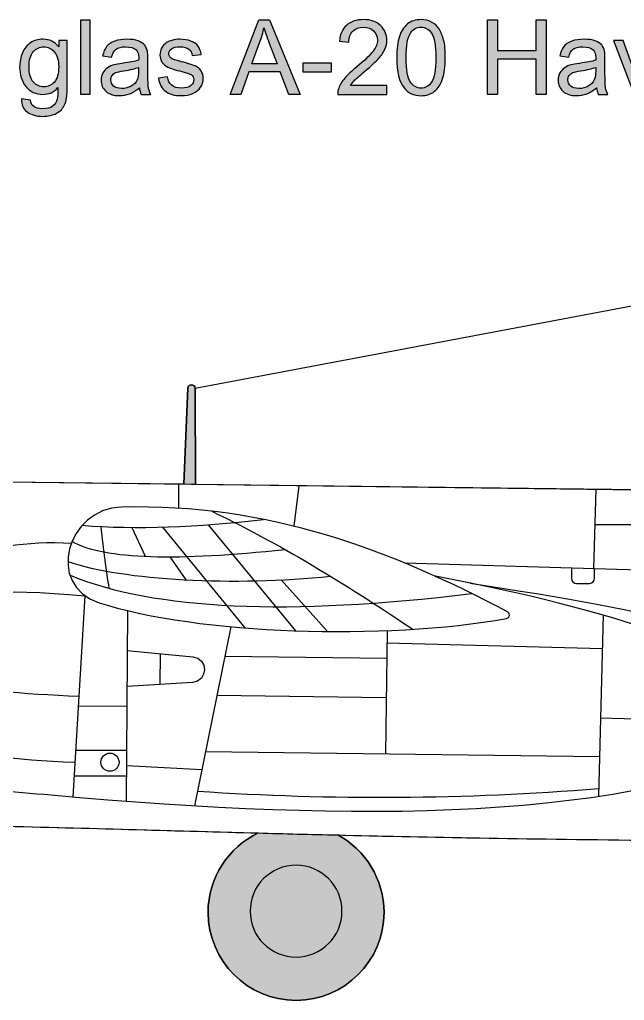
# Model space of a CAD drawing. Extents: x 34 to 386, y 42 to 323.
# Drawn here: x 76.9 to 113.8, y 263.4 to 323.2 of the extents above; entities that cross this region are included whole.
import ezdxf

# ---------------------------------------------------------------- set-up
doc = ezdxf.new("R2010")
doc.units = 0
doc.header["$MEASUREMENT"] = 0
for name, color, linetype in [('4-VIEW', 7, 'CONTINUOUS'), ('SOLIDS', 7, 'CONTINUOUS'), ('TITLE', 7, 'CONTINUOUS')]:
    doc.layers.add(name, color=color, linetype=linetype)

# ---------------------------------------------------------------- blocks, each defined once
blk = doc.blocks.new('BLOCK_26')
at = {"layer": 'TITLE'}
h = blk.add_hatch(color=7, dxfattribs=at)
h.dxf.hatch_style = 2
h.paths.add_polyline_path([(80.615, 318.634), (80.615, 323.179), (81.173, 323.179), (81.173, 318.634)])
h = blk.add_hatch(color=7, dxfattribs=at)
h.dxf.hatch_style = 2
h.paths.add_polyline_path([(89.73, 318.634), (91.476, 323.179), (92.124, 323.179), (93.984, 318.634), (93.299, 318.634), (92.769, 320.01), (90.868, 320.01), (90.369, 318.634)])
edge = h.paths.add_edge_path()
edge.add_spline(control_points=[(91.042, 320.5), (91.042, 320.5), (92.583, 320.5), (92.583, 320.5), (92.583, 320.5), (92.108, 321.759), (92.108, 321.759), (91.964, 322.142), (91.856, 322.456), (91.786, 322.702), (91.728, 322.41), (91.646, 322.121), (91.541, 321.834), (91.541, 321.834), (91.042, 320.5), (91.042, 320.5)], knot_values=[0, 0, 0, 0, 1, 1, 1, 2, 2, 2, 3, 3, 3, 4, 4, 4, 5, 5, 5, 5], degree=3, periodic=1)
h = blk.add_hatch(color=7, dxfattribs=at)
h.dxf.hatch_style = 2
edge = h.paths.add_edge_path()
edge.add_spline(control_points=[(99.286, 319.17), (99.286, 319.17), (99.286, 318.634), (99.286, 318.634), (99.286, 318.634), (96.282, 318.634), (96.282, 318.634), (96.278, 318.768), (96.299, 318.897), (96.347, 319.021), (96.423, 319.226), (96.546, 319.428), (96.714, 319.626), (96.883, 319.824), (97.126, 320.054), (97.445, 320.314), (97.939, 320.719), (98.272, 321.04), (98.446, 321.277), (98.62, 321.514), (98.706, 321.737), (98.706, 321.948), (98.706, 322.169), (98.627, 322.356), (98.469, 322.508), (98.311, 322.66), (98.105, 322.736), (97.851, 322.736), (97.582, 322.736), (97.367, 322.655), (97.206, 322.494), (97.045, 322.333), (96.963, 322.11), (96.961, 321.824), (96.961, 321.824), (96.387, 321.883), (96.387, 321.883), (96.427, 322.311), (96.574, 322.637), (96.831, 322.861), (97.087, 323.086), (97.431, 323.198), (97.863, 323.198), (98.299, 323.198), (98.644, 323.077), (98.899, 322.835), (99.153, 322.593), (99.28, 322.294), (99.28, 321.936), (99.28, 321.754), (99.243, 321.575), (99.168, 321.4), (99.094, 321.224), (98.971, 321.039), (98.798, 320.845), (98.625, 320.65), (98.339, 320.384), (97.938, 320.045), (97.603, 319.763), (97.388, 319.573), (97.293, 319.473), (97.198, 319.372), (97.119, 319.271), (97.057, 319.17), (97.057, 319.17), (99.286, 319.17), (99.286, 319.17)], knot_values=[0, 0, 0, 0, 1, 1, 1, 2, 2, 2, 3, 3, 3, 4, 4, 4, 5, 5, 5, 6, 6, 6, 7, 7, 7, 8, 8, 8, 9, 9, 9, 10, 10, 10, 11, 11, 11, 12, 12, 12, 13, 13, 13, 14, 14, 14, 15, 15, 15, 16, 16, 16, 17, 17, 17, 18, 18, 18, 19, 19, 19, 20, 20, 20, 21, 21, 21, 22, 22, 22, 22], degree=3, periodic=1)
h = blk.add_hatch(color=7, dxfattribs=at)
h.dxf.hatch_style = 2
edge = h.paths.add_edge_path()
edge.add_spline(control_points=[(99.885, 320.876), (99.885, 321.413), (99.94, 321.845), (100.051, 322.173), (100.161, 322.501), (100.325, 322.753), (100.544, 322.931), (100.762, 323.109), (101.036, 323.198), (101.367, 323.198), (101.611, 323.198), (101.825, 323.149), (102.009, 323.051), (102.193, 322.952), (102.344, 322.811), (102.464, 322.626), (102.584, 322.441), (102.678, 322.215), (102.747, 321.95), (102.815, 321.684), (102.849, 321.326), (102.849, 320.876), (102.849, 320.342), (102.794, 319.912), (102.685, 319.584), (102.575, 319.256), (102.411, 319.003), (102.193, 318.824), (101.975, 318.646), (101.7, 318.556), (101.367, 318.556), (100.929, 318.556), (100.584, 318.713), (100.334, 319.028), (100.035, 319.406), (99.885, 320.022), (99.885, 320.876)], knot_values=[0, 0, 0, 0, 1, 1, 1, 2, 2, 2, 3, 3, 3, 4, 4, 4, 5, 5, 5, 6, 6, 6, 7, 7, 7, 8, 8, 8, 9, 9, 9, 10, 10, 10, 11, 11, 11, 12, 12, 12, 12], degree=3, periodic=1)
edge = h.paths.add_edge_path()
edge.add_spline(control_points=[(100.458, 320.876), (100.458, 320.129), (100.546, 319.633), (100.72, 319.386), (100.895, 319.139), (101.11, 319.015), (101.367, 319.015), (101.623, 319.015), (101.839, 319.139), (102.013, 319.387), (102.188, 319.635), (102.275, 320.131), (102.275, 320.876), (102.275, 321.624), (102.188, 322.121), (102.013, 322.367), (101.839, 322.613), (101.621, 322.736), (101.361, 322.736), (101.104, 322.736), (100.9, 322.627), (100.747, 322.41), (100.554, 322.133), (100.458, 321.622), (100.458, 320.876)], knot_values=[0, 0, 0, 0, 1, 1, 1, 2, 2, 2, 3, 3, 3, 4, 4, 4, 5, 5, 5, 6, 6, 6, 7, 7, 7, 8, 8, 8, 8], degree=3, periodic=1)
h = blk.add_hatch(color=7, dxfattribs=at)
h.dxf.hatch_style = 2
h.paths.add_polyline_path([(105.425, 318.634), (105.425, 323.179), (106.027, 323.179), (106.027, 321.313), (108.39, 321.313), (108.39, 323.179), (108.991, 323.179), (108.991, 318.634), (108.39, 318.634), (108.39, 320.776), (106.027, 320.776), (106.027, 318.634)])
h = blk.add_hatch(color=7, dxfattribs=at)
h.dxf.hatch_style = 2
edge = h.paths.add_edge_path()
edge.add_spline(control_points=[(76.993, 318.361), (76.993, 318.361), (77.536, 318.28), (77.536, 318.28), (77.558, 318.113), (77.621, 317.991), (77.725, 317.914), (77.863, 317.811), (78.052, 317.759), (78.292, 317.759), (78.551, 317.759), (78.75, 317.811), (78.891, 317.914), (79.031, 318.018), (79.126, 318.163), (79.176, 318.349), (79.205, 318.462), (79.218, 318.701), (79.216, 319.065), (78.972, 318.777), (78.668, 318.634), (78.305, 318.634), (77.852, 318.634), (77.502, 318.797), (77.254, 319.124), (77.005, 319.45), (76.881, 319.842), (76.881, 320.299), (76.881, 320.613), (76.938, 320.903), (77.052, 321.169), (77.166, 321.434), (77.331, 321.639), (77.547, 321.784), (77.763, 321.929), (78.016, 322.001), (78.308, 322.001), (78.696, 322.001), (79.017, 321.844), (79.269, 321.53), (79.269, 321.53), (79.269, 321.927), (79.269, 321.927), (79.269, 321.927), (79.784, 321.927), (79.784, 321.927), (79.784, 321.927), (79.784, 319.08), (79.784, 319.08), (79.784, 318.568), (79.731, 318.204), (79.627, 317.99), (79.523, 317.776), (79.357, 317.607), (79.131, 317.483), (78.905, 317.359), (78.626, 317.297), (78.295, 317.297), (77.903, 317.297), (77.585, 317.386), (77.343, 317.563), (77.102, 317.739), (76.985, 318.005), (76.993, 318.361)], knot_values=[0, 0, 0, 0, 1, 1, 1, 2, 2, 2, 3, 3, 3, 4, 4, 4, 5, 5, 5, 6, 6, 6, 7, 7, 7, 8, 8, 8, 9, 9, 9, 10, 10, 10, 11, 11, 11, 12, 12, 12, 13, 13, 13, 14, 14, 14, 15, 15, 15, 16, 16, 16, 17, 17, 17, 18, 18, 18, 19, 19, 19, 20, 20, 20, 21, 21, 21, 21], degree=3, periodic=1)
edge = h.paths.add_edge_path()
edge.add_spline(control_points=[(77.455, 320.339), (77.455, 319.907), (77.541, 319.592), (77.712, 319.393), (77.884, 319.195), (78.099, 319.096), (78.357, 319.096), (78.614, 319.096), (78.829, 319.194), (79.002, 319.392), (79.176, 319.589), (79.263, 319.899), (79.263, 320.321), (79.263, 320.724), (79.173, 321.027), (78.994, 321.232), (78.816, 321.437), (78.6, 321.539), (78.348, 321.539), (78.1, 321.539), (77.889, 321.438), (77.715, 321.237), (77.542, 321.035), (77.455, 320.736), (77.455, 320.339)], knot_values=[0, 0, 0, 0, 1, 1, 1, 2, 2, 2, 3, 3, 3, 4, 4, 4, 5, 5, 5, 6, 6, 6, 7, 7, 7, 8, 8, 8, 8], degree=3, periodic=1)
h = blk.add_hatch(color=7, dxfattribs=at)
h.dxf.hatch_style = 2
edge = h.paths.add_edge_path()
edge.add_spline(control_points=[(84.186, 319.04), (83.98, 318.864), (83.781, 318.74), (83.59, 318.668), (83.398, 318.596), (83.193, 318.559), (82.974, 318.559), (82.612, 318.559), (82.334, 318.648), (82.14, 318.824), (81.946, 319.001), (81.849, 319.227), (81.849, 319.502), (81.849, 319.663), (81.885, 319.81), (81.959, 319.944), (82.032, 320.077), (82.128, 320.184), (82.247, 320.265), (82.366, 320.345), (82.5, 320.406), (82.649, 320.448), (82.758, 320.477), (82.923, 320.504), (83.145, 320.531), (83.595, 320.585), (83.927, 320.649), (84.14, 320.724), (84.142, 320.8), (84.143, 320.849), (84.143, 320.869), (84.143, 321.097), (84.09, 321.257), (83.985, 321.35), (83.842, 321.476), (83.63, 321.539), (83.349, 321.539), (83.087, 321.539), (82.893, 321.493), (82.768, 321.401), (82.643, 321.309), (82.55, 321.146), (82.49, 320.913), (82.49, 320.913), (81.945, 320.987), (81.945, 320.987), (81.994, 321.221), (82.076, 321.409), (82.19, 321.553), (82.303, 321.697), (82.468, 321.807), (82.683, 321.885), (82.898, 321.962), (83.147, 322.001), (83.43, 322.001), (83.711, 322.001), (83.939, 321.968), (84.115, 321.902), (84.291, 321.836), (84.42, 321.752), (84.503, 321.652), (84.585, 321.552), (84.643, 321.425), (84.676, 321.272), (84.695, 321.177), (84.704, 321.006), (84.704, 320.758), (84.704, 320.758), (84.704, 320.014), (84.704, 320.014), (84.704, 319.495), (84.716, 319.167), (84.74, 319.029), (84.764, 318.892), (84.811, 318.76), (84.881, 318.634), (84.881, 318.634), (84.298, 318.634), (84.298, 318.634), (84.24, 318.75), (84.203, 318.885), (84.186, 319.04)], knot_values=[0, 0, 0, 0, 1, 1, 1, 2, 2, 2, 3, 3, 3, 4, 4, 4, 5, 5, 5, 6, 6, 6, 7, 7, 7, 8, 8, 8, 9, 9, 9, 10, 10, 10, 11, 11, 11, 12, 12, 12, 13, 13, 13, 14, 14, 14, 15, 15, 15, 16, 16, 16, 17, 17, 17, 18, 18, 18, 19, 19, 19, 20, 20, 20, 21, 21, 21, 22, 22, 22, 23, 23, 23, 24, 24, 24, 25, 25, 25, 26, 26, 26, 27, 27, 27, 27], degree=3, periodic=1)
edge = h.paths.add_edge_path()
edge.add_spline(control_points=[(84.14, 320.286), (83.937, 320.204), (83.633, 320.133), (83.228, 320.076), (82.999, 320.042), (82.837, 320.005), (82.742, 319.964), (82.646, 319.923), (82.573, 319.862), (82.521, 319.783), (82.47, 319.703), (82.444, 319.615), (82.444, 319.517), (82.444, 319.369), (82.5, 319.245), (82.613, 319.145), (82.726, 319.046), (82.89, 318.997), (83.107, 318.997), (83.322, 318.997), (83.514, 319.044), (83.681, 319.138), (83.848, 319.232), (83.971, 319.36), (84.05, 319.524), (84.11, 319.65), (84.14, 319.836), (84.14, 320.082), (84.14, 320.082), (84.14, 320.286), (84.14, 320.286)], knot_values=[0, 0, 0, 0, 1, 1, 1, 2, 2, 2, 3, 3, 3, 4, 4, 4, 5, 5, 5, 6, 6, 6, 7, 7, 7, 8, 8, 8, 9, 9, 9, 10, 10, 10, 10], degree=3, periodic=1)
h = blk.add_hatch(color=7, dxfattribs=at)
h.dxf.hatch_style = 2
edge = h.paths.add_edge_path()
edge.add_spline(control_points=[(85.346, 319.617), (85.346, 319.617), (85.898, 319.703), (85.898, 319.703), (85.929, 319.482), (86.015, 319.313), (86.157, 319.195), (86.298, 319.077), (86.496, 319.018), (86.751, 319.018), (87.007, 319.018), (87.197, 319.07), (87.321, 319.175), (87.445, 319.279), (87.507, 319.402), (87.507, 319.542), (87.507, 319.668), (87.452, 319.768), (87.343, 319.84), (87.266, 319.89), (87.076, 319.953), (86.772, 320.029), (86.363, 320.132), (86.079, 320.222), (85.921, 320.297), (85.763, 320.373), (85.643, 320.477), (85.562, 320.61), (85.48, 320.744), (85.439, 320.891), (85.439, 321.052), (85.439, 321.199), (85.473, 321.335), (85.54, 321.46), (85.607, 321.585), (85.698, 321.689), (85.814, 321.772), (85.901, 321.836), (86.019, 321.89), (86.169, 321.934), (86.319, 321.979), (86.48, 322.001), (86.651, 322.001), (86.91, 322.001), (87.137, 321.964), (87.332, 321.889), (87.527, 321.815), (87.671, 321.714), (87.764, 321.587), (87.858, 321.46), (87.922, 321.29), (87.957, 321.077), (87.957, 321.077), (87.411, 321.003), (87.411, 321.003), (87.386, 321.172), (87.314, 321.304), (87.196, 321.4), (87.077, 321.495), (86.909, 321.542), (86.692, 321.542), (86.435, 321.542), (86.252, 321.5), (86.143, 321.415), (86.033, 321.33), (85.979, 321.231), (85.979, 321.117), (85.979, 321.045), (86.001, 320.98), (86.047, 320.922), (86.092, 320.862), (86.164, 320.812), (86.261, 320.773), (86.317, 320.753), (86.481, 320.705), (86.754, 320.631), (87.149, 320.525), (87.424, 320.439), (87.58, 320.372), (87.736, 320.304), (87.859, 320.207), (87.947, 320.079), (88.036, 319.951), (88.081, 319.791), (88.081, 319.601), (88.081, 319.415), (88.026, 319.24), (87.918, 319.076), (87.809, 318.911), (87.653, 318.784), (87.448, 318.694), (87.244, 318.604), (87.012, 318.559), (86.754, 318.559), (86.326, 318.559), (86, 318.648), (85.775, 318.826), (85.551, 319.004), (85.408, 319.267), (85.346, 319.617)], knot_values=[0, 0, 0, 0, 1, 1, 1, 2, 2, 2, 3, 3, 3, 4, 4, 4, 5, 5, 5, 6, 6, 6, 7, 7, 7, 8, 8, 8, 9, 9, 9, 10, 10, 10, 11, 11, 11, 12, 12, 12, 13, 13, 13, 14, 14, 14, 15, 15, 15, 16, 16, 16, 17, 17, 17, 18, 18, 18, 19, 19, 19, 20, 20, 20, 21, 21, 21, 22, 22, 22, 23, 23, 23, 24, 24, 24, 25, 25, 25, 26, 26, 26, 27, 27, 27, 28, 28, 28, 29, 29, 29, 30, 30, 30, 31, 31, 31, 32, 32, 32, 33, 33, 33, 33], degree=3, periodic=1)
h = blk.add_hatch(color=7, dxfattribs=at)
h.dxf.hatch_style = 2
edge = h.paths.add_edge_path()
edge.add_spline(control_points=[(112.07, 319.04), (111.863, 318.864), (111.664, 318.74), (111.473, 318.668), (111.282, 318.596), (111.077, 318.559), (110.858, 318.559), (110.496, 318.559), (110.218, 318.648), (110.024, 318.824), (109.829, 319.001), (109.732, 319.227), (109.732, 319.502), (109.732, 319.663), (109.769, 319.81), (109.842, 319.944), (109.916, 320.077), (110.012, 320.184), (110.131, 320.265), (110.249, 320.345), (110.383, 320.406), (110.532, 320.448), (110.642, 320.477), (110.807, 320.504), (111.028, 320.531), (111.479, 320.585), (111.811, 320.649), (112.023, 320.724), (112.026, 320.8), (112.027, 320.849), (112.027, 320.869), (112.027, 321.097), (111.974, 321.257), (111.868, 321.35), (111.726, 321.476), (111.514, 321.539), (111.233, 321.539), (110.97, 321.539), (110.777, 321.493), (110.651, 321.401), (110.526, 321.309), (110.434, 321.146), (110.374, 320.913), (110.374, 320.913), (109.828, 320.987), (109.828, 320.987), (109.878, 321.221), (109.96, 321.409), (110.073, 321.553), (110.187, 321.697), (110.351, 321.807), (110.566, 321.885), (110.781, 321.962), (111.03, 322.001), (111.313, 322.001), (111.595, 322.001), (111.823, 321.968), (111.999, 321.902), (112.174, 321.836), (112.304, 321.752), (112.386, 321.652), (112.469, 321.552), (112.527, 321.425), (112.56, 321.272), (112.578, 321.177), (112.588, 321.006), (112.588, 320.758), (112.588, 320.758), (112.588, 320.014), (112.588, 320.014), (112.588, 319.495), (112.6, 319.167), (112.623, 319.029), (112.647, 318.892), (112.694, 318.76), (112.765, 318.634), (112.765, 318.634), (112.182, 318.634), (112.182, 318.634), (112.124, 318.75), (112.087, 318.885), (112.07, 319.04)], knot_values=[0, 0, 0, 0, 1, 1, 1, 2, 2, 2, 3, 3, 3, 4, 4, 4, 5, 5, 5, 6, 6, 6, 7, 7, 7, 8, 8, 8, 9, 9, 9, 10, 10, 10, 11, 11, 11, 12, 12, 12, 13, 13, 13, 14, 14, 14, 15, 15, 15, 16, 16, 16, 17, 17, 17, 18, 18, 18, 19, 19, 19, 20, 20, 20, 21, 21, 21, 22, 22, 22, 23, 23, 23, 24, 24, 24, 25, 25, 25, 26, 26, 26, 27, 27, 27, 27], degree=3, periodic=1)
edge = h.paths.add_edge_path()
edge.add_spline(control_points=[(112.023, 320.286), (111.821, 320.204), (111.517, 320.133), (111.112, 320.076), (110.882, 320.042), (110.72, 320.005), (110.625, 319.964), (110.53, 319.923), (110.457, 319.862), (110.405, 319.783), (110.353, 319.703), (110.327, 319.615), (110.327, 319.517), (110.327, 319.369), (110.384, 319.245), (110.496, 319.145), (110.609, 319.046), (110.774, 318.997), (110.991, 318.997), (111.206, 318.997), (111.397, 319.044), (111.565, 319.138), (111.732, 319.232), (111.855, 319.36), (111.934, 319.524), (111.994, 319.65), (112.023, 319.836), (112.023, 320.082), (112.023, 320.082), (112.023, 320.286), (112.023, 320.286)], knot_values=[0, 0, 0, 0, 1, 1, 1, 2, 2, 2, 3, 3, 3, 4, 4, 4, 5, 5, 5, 6, 6, 6, 7, 7, 7, 8, 8, 8, 9, 9, 9, 10, 10, 10, 10], degree=3, periodic=1)
h = blk.add_hatch(color=7, dxfattribs=at)
h.dxf.hatch_style = 2
edge = h.paths.add_edge_path()
edge.add_spline(control_points=[(114.368, 318.634), (114.368, 318.634), (113.115, 321.927), (113.115, 321.927), (113.115, 321.927), (113.704, 321.927), (113.704, 321.927), (113.704, 321.927), (114.411, 319.955), (114.411, 319.955), (114.487, 319.742), (114.558, 319.521), (114.622, 319.291), (114.671, 319.465), (114.741, 319.674), (114.83, 319.917), (114.83, 319.917), (115.561, 321.927), (115.561, 321.927), (115.561, 321.927), (116.135, 321.927), (116.135, 321.927), (116.135, 321.927), (114.888, 318.634), (114.888, 318.634), (114.888, 318.634), (114.368, 318.634), (114.368, 318.634)], knot_values=[0, 0, 0, 0, 1, 1, 1, 2, 2, 2, 3, 3, 3, 4, 4, 4, 5, 5, 5, 6, 6, 6, 7, 7, 7, 8, 8, 8, 9, 9, 9, 9], degree=3, periodic=1)
h = blk.add_hatch(color=7, dxfattribs=at)
h.dxf.hatch_style = 2
h.paths.add_polyline_path([(94.177, 319.998), (94.177, 320.559), (95.891, 320.559), (95.891, 319.998)])
for points in [[(80.615, 318.634), (80.615, 323.179), (81.173, 323.179), (81.173, 318.634), (80.615, 318.634)], [(89.73, 318.634), (91.476, 323.179), (92.124, 323.179), (93.984, 318.634), (93.299, 318.634), (92.769, 320.01), (90.868, 320.01), (90.369, 318.634), (89.73, 318.634)], [(105.425, 318.634), (105.425, 323.179), (106.027, 323.179), (106.027, 321.313), (108.39, 321.313), (108.39, 323.179), (108.991, 323.179), (108.991, 318.634), (108.39, 318.634), (108.39, 320.776), (106.027, 320.776), (106.027, 318.634), (105.425, 318.634)], [(94.177, 319.998), (94.177, 320.559), (95.891, 320.559), (95.891, 319.998), (94.177, 319.998)]]:
    blk.add_lwpolyline(points, dxfattribs=at)
for points, knots in [([(99.286, 319.17), (99.286, 319.17), (99.286, 318.634), (99.286, 318.634), (99.286, 318.634), (96.282, 318.634), (96.282, 318.634), (96.278, 318.768), (96.299, 318.897), (96.347, 319.021), (96.423, 319.226), (96.546, 319.428), (96.714, 319.626), (96.883, 319.824), (97.126, 320.054), (97.445, 320.314), (97.939, 320.719), (98.272, 321.04), (98.446, 321.277), (98.62, 321.514), (98.706, 321.737), (98.706, 321.948), (98.706, 322.169), (98.627, 322.356), (98.469, 322.508), (98.311, 322.66), (98.105, 322.736), (97.851, 322.736), (97.582, 322.736), (97.367, 322.655), (97.206, 322.494), (97.045, 322.333), (96.963, 322.11), (96.961, 321.824), (96.961, 321.824), (96.387, 321.883), (96.387, 321.883), (96.427, 322.311), (96.574, 322.637), (96.831, 322.861), (97.087, 323.086), (97.431, 323.198), (97.863, 323.198), (98.299, 323.198), (98.644, 323.077), (98.899, 322.835), (99.153, 322.593), (99.28, 322.294), (99.28, 321.936), (99.28, 321.754), (99.243, 321.575), (99.168, 321.4), (99.094, 321.224), (98.971, 321.039), (98.798, 320.845), (98.625, 320.65), (98.339, 320.384), (97.938, 320.045), (97.603, 319.763), (97.388, 319.573), (97.293, 319.473), (97.198, 319.372), (97.119, 319.271), (97.057, 319.17), (97.057, 319.17), (99.286, 319.17), (99.286, 319.17)], [0, 0, 0, 0, 1, 1, 1, 2, 2, 2, 3, 3, 3, 4, 4, 4, 5, 5, 5, 6, 6, 6, 7, 7, 7, 8, 8, 8, 9, 9, 9, 10, 10, 10, 11, 11, 11, 12, 12, 12, 13, 13, 13, 14, 14, 14, 15, 15, 15, 16, 16, 16, 17, 17, 17, 18, 18, 18, 19, 19, 19, 20, 20, 20, 21, 21, 21, 22, 22, 22, 22]), ([(99.885, 320.876), (99.885, 321.413), (99.94, 321.845), (100.051, 322.173), (100.161, 322.501), (100.325, 322.753), (100.544, 322.931), (100.762, 323.109), (101.036, 323.198), (101.367, 323.198), (101.611, 323.198), (101.825, 323.149), (102.009, 323.051), (102.193, 322.952), (102.344, 322.811), (102.464, 322.626), (102.584, 322.441), (102.678, 322.215), (102.747, 321.95), (102.815, 321.684), (102.849, 321.326), (102.849, 320.876), (102.849, 320.342), (102.794, 319.912), (102.685, 319.584), (102.575, 319.256), (102.411, 319.003), (102.193, 318.824), (101.975, 318.646), (101.7, 318.556), (101.367, 318.556), (100.929, 318.556), (100.584, 318.713), (100.334, 319.028), (100.035, 319.406), (99.885, 320.022), (99.885, 320.876)], [0, 0, 0, 0, 1, 1, 1, 2, 2, 2, 3, 3, 3, 4, 4, 4, 5, 5, 5, 6, 6, 6, 7, 7, 7, 8, 8, 8, 9, 9, 9, 10, 10, 10, 11, 11, 11, 12, 12, 12, 12]), ([(91.042, 320.5), (91.042, 320.5), (92.583, 320.5), (92.583, 320.5), (92.583, 320.5), (92.108, 321.759), (92.108, 321.759), (91.964, 322.142), (91.856, 322.456), (91.786, 322.702), (91.728, 322.41), (91.646, 322.121), (91.541, 321.834), (91.541, 321.834), (91.042, 320.5), (91.042, 320.5)], [0, 0, 0, 0, 1, 1, 1, 2, 2, 2, 3, 3, 3, 4, 4, 4, 5, 5, 5, 5]), ([(100.458, 320.876), (100.458, 320.129), (100.546, 319.633), (100.72, 319.386), (100.895, 319.139), (101.11, 319.015), (101.367, 319.015), (101.623, 319.015), (101.839, 319.139), (102.013, 319.387), (102.188, 319.635), (102.275, 320.131), (102.275, 320.876), (102.275, 321.624), (102.188, 322.121), (102.013, 322.367), (101.839, 322.613), (101.621, 322.736), (101.361, 322.736), (101.104, 322.736), (100.9, 322.627), (100.747, 322.41), (100.554, 322.133), (100.458, 321.622), (100.458, 320.876)], [0, 0, 0, 0, 1, 1, 1, 2, 2, 2, 3, 3, 3, 4, 4, 4, 5, 5, 5, 6, 6, 6, 7, 7, 7, 8, 8, 8, 8]), ([(76.993, 318.361), (76.993, 318.361), (77.536, 318.28), (77.536, 318.28), (77.558, 318.113), (77.621, 317.991), (77.725, 317.914), (77.863, 317.811), (78.052, 317.759), (78.292, 317.759), (78.551, 317.759), (78.75, 317.811), (78.891, 317.914), (79.031, 318.018), (79.126, 318.163), (79.176, 318.349), (79.205, 318.462), (79.218, 318.701), (79.216, 319.065), (78.972, 318.777), (78.668, 318.634), (78.305, 318.634), (77.852, 318.634), (77.502, 318.797), (77.254, 319.124), (77.005, 319.45), (76.881, 319.842), (76.881, 320.299), (76.881, 320.613), (76.938, 320.903), (77.052, 321.169), (77.166, 321.434), (77.331, 321.639), (77.547, 321.784), (77.763, 321.929), (78.016, 322.001), (78.308, 322.001), (78.696, 322.001), (79.017, 321.844), (79.269, 321.53), (79.269, 321.53), (79.269, 321.927), (79.269, 321.927), (79.269, 321.927), (79.784, 321.927), (79.784, 321.927), (79.784, 321.927), (79.784, 319.08), (79.784, 319.08), (79.784, 318.568), (79.731, 318.204), (79.627, 317.99), (79.523, 317.776), (79.357, 317.607), (79.131, 317.483), (78.905, 317.359), (78.626, 317.297), (78.295, 317.297), (77.903, 317.297), (77.585, 317.386), (77.343, 317.563), (77.102, 317.739), (76.985, 318.005), (76.993, 318.361)], [0, 0, 0, 0, 1, 1, 1, 2, 2, 2, 3, 3, 3, 4, 4, 4, 5, 5, 5, 6, 6, 6, 7, 7, 7, 8, 8, 8, 9, 9, 9, 10, 10, 10, 11, 11, 11, 12, 12, 12, 13, 13, 13, 14, 14, 14, 15, 15, 15, 16, 16, 16, 17, 17, 17, 18, 18, 18, 19, 19, 19, 20, 20, 20, 21, 21, 21, 21]), ([(84.186, 319.04), (83.98, 318.864), (83.781, 318.74), (83.59, 318.668), (83.398, 318.596), (83.193, 318.559), (82.974, 318.559), (82.612, 318.559), (82.334, 318.648), (82.14, 318.824), (81.946, 319.001), (81.849, 319.227), (81.849, 319.502), (81.849, 319.663), (81.885, 319.81), (81.959, 319.944), (82.032, 320.077), (82.128, 320.184), (82.247, 320.265), (82.366, 320.345), (82.5, 320.406), (82.649, 320.448), (82.758, 320.477), (82.923, 320.504), (83.145, 320.531), (83.595, 320.585), (83.927, 320.649), (84.14, 320.724), (84.142, 320.8), (84.143, 320.849), (84.143, 320.869), (84.143, 321.097), (84.09, 321.257), (83.985, 321.35), (83.842, 321.476), (83.63, 321.539), (83.349, 321.539), (83.087, 321.539), (82.893, 321.493), (82.768, 321.401), (82.643, 321.309), (82.55, 321.146), (82.49, 320.913), (82.49, 320.913), (81.945, 320.987), (81.945, 320.987), (81.994, 321.221), (82.076, 321.409), (82.19, 321.553), (82.303, 321.697), (82.468, 321.807), (82.683, 321.885), (82.898, 321.962), (83.147, 322.001), (83.43, 322.001), (83.711, 322.001), (83.939, 321.968), (84.115, 321.902), (84.291, 321.836), (84.42, 321.752), (84.503, 321.652), (84.585, 321.552), (84.643, 321.425), (84.676, 321.272), (84.695, 321.177), (84.704, 321.006), (84.704, 320.758), (84.704, 320.758), (84.704, 320.014), (84.704, 320.014), (84.704, 319.495), (84.716, 319.167), (84.74, 319.029), (84.764, 318.892), (84.811, 318.76), (84.881, 318.634), (84.881, 318.634), (84.298, 318.634), (84.298, 318.634), (84.24, 318.75), (84.203, 318.885), (84.186, 319.04)], [0, 0, 0, 0, 1, 1, 1, 2, 2, 2, 3, 3, 3, 4, 4, 4, 5, 5, 5, 6, 6, 6, 7, 7, 7, 8, 8, 8, 9, 9, 9, 10, 10, 10, 11, 11, 11, 12, 12, 12, 13, 13, 13, 14, 14, 14, 15, 15, 15, 16, 16, 16, 17, 17, 17, 18, 18, 18, 19, 19, 19, 20, 20, 20, 21, 21, 21, 22, 22, 22, 23, 23, 23, 24, 24, 24, 25, 25, 25, 26, 26, 26, 27, 27, 27, 27]), ([(85.346, 319.617), (85.346, 319.617), (85.898, 319.703), (85.898, 319.703), (85.929, 319.482), (86.015, 319.313), (86.157, 319.195), (86.298, 319.077), (86.496, 319.018), (86.751, 319.018), (87.007, 319.018), (87.197, 319.07), (87.321, 319.175), (87.445, 319.279), (87.507, 319.402), (87.507, 319.542), (87.507, 319.668), (87.452, 319.768), (87.343, 319.84), (87.266, 319.89), (87.076, 319.953), (86.772, 320.029), (86.363, 320.132), (86.079, 320.222), (85.921, 320.297), (85.763, 320.373), (85.643, 320.477), (85.562, 320.61), (85.48, 320.744), (85.439, 320.891), (85.439, 321.052), (85.439, 321.199), (85.473, 321.335), (85.54, 321.46), (85.607, 321.585), (85.698, 321.689), (85.814, 321.772), (85.901, 321.836), (86.019, 321.89), (86.169, 321.934), (86.319, 321.979), (86.48, 322.001), (86.651, 322.001), (86.91, 322.001), (87.137, 321.964), (87.332, 321.889), (87.527, 321.815), (87.671, 321.714), (87.764, 321.587), (87.858, 321.46), (87.922, 321.29), (87.957, 321.077), (87.957, 321.077), (87.411, 321.003), (87.411, 321.003), (87.386, 321.172), (87.314, 321.304), (87.196, 321.4), (87.077, 321.495), (86.909, 321.542), (86.692, 321.542), (86.435, 321.542), (86.252, 321.5), (86.143, 321.415), (86.033, 321.33), (85.979, 321.231), (85.979, 321.117), (85.979, 321.045), (86.001, 320.98), (86.047, 320.922), (86.092, 320.862), (86.164, 320.812), (86.261, 320.773), (86.317, 320.753), (86.481, 320.705), (86.754, 320.631), (87.149, 320.525), (87.424, 320.439), (87.58, 320.372), (87.736, 320.304), (87.859, 320.207), (87.947, 320.079), (88.036, 319.951), (88.081, 319.791), (88.081, 319.601), (88.081, 319.415), (88.026, 319.24), (87.918, 319.076), (87.809, 318.911), (87.653, 318.784), (87.448, 318.694), (87.244, 318.604), (87.012, 318.559), (86.754, 318.559), (86.326, 318.559), (86, 318.648), (85.775, 318.826), (85.551, 319.004), (85.408, 319.267), (85.346, 319.617)], [0, 0, 0, 0, 1, 1, 1, 2, 2, 2, 3, 3, 3, 4, 4, 4, 5, 5, 5, 6, 6, 6, 7, 7, 7, 8, 8, 8, 9, 9, 9, 10, 10, 10, 11, 11, 11, 12, 12, 12, 13, 13, 13, 14, 14, 14, 15, 15, 15, 16, 16, 16, 17, 17, 17, 18, 18, 18, 19, 19, 19, 20, 20, 20, 21, 21, 21, 22, 22, 22, 23, 23, 23, 24, 24, 24, 25, 25, 25, 26, 26, 26, 27, 27, 27, 28, 28, 28, 29, 29, 29, 30, 30, 30, 31, 31, 31, 32, 32, 32, 33, 33, 33, 33]), ([(112.07, 319.04), (111.863, 318.864), (111.664, 318.74), (111.473, 318.668), (111.282, 318.596), (111.077, 318.559), (110.858, 318.559), (110.496, 318.559), (110.218, 318.648), (110.024, 318.824), (109.829, 319.001), (109.732, 319.227), (109.732, 319.502), (109.732, 319.663), (109.769, 319.81), (109.842, 319.944), (109.916, 320.077), (110.012, 320.184), (110.131, 320.265), (110.249, 320.345), (110.383, 320.406), (110.532, 320.448), (110.642, 320.477), (110.807, 320.504), (111.028, 320.531), (111.479, 320.585), (111.811, 320.649), (112.023, 320.724), (112.026, 320.8), (112.027, 320.849), (112.027, 320.869), (112.027, 321.097), (111.974, 321.257), (111.868, 321.35), (111.726, 321.476), (111.514, 321.539), (111.233, 321.539), (110.97, 321.539), (110.777, 321.493), (110.651, 321.401), (110.526, 321.309), (110.434, 321.146), (110.374, 320.913), (110.374, 320.913), (109.828, 320.987), (109.828, 320.987), (109.878, 321.221), (109.96, 321.409), (110.073, 321.553), (110.187, 321.697), (110.351, 321.807), (110.566, 321.885), (110.781, 321.962), (111.03, 322.001), (111.313, 322.001), (111.595, 322.001), (111.823, 321.968), (111.999, 321.902), (112.174, 321.836), (112.304, 321.752), (112.386, 321.652), (112.469, 321.552), (112.527, 321.425), (112.56, 321.272), (112.578, 321.177), (112.588, 321.006), (112.588, 320.758), (112.588, 320.758), (112.588, 320.014), (112.588, 320.014), (112.588, 319.495), (112.6, 319.167), (112.623, 319.029), (112.647, 318.892), (112.694, 318.76), (112.765, 318.634), (112.765, 318.634), (112.182, 318.634), (112.182, 318.634), (112.124, 318.75), (112.087, 318.885), (112.07, 319.04)], [0, 0, 0, 0, 1, 1, 1, 2, 2, 2, 3, 3, 3, 4, 4, 4, 5, 5, 5, 6, 6, 6, 7, 7, 7, 8, 8, 8, 9, 9, 9, 10, 10, 10, 11, 11, 11, 12, 12, 12, 13, 13, 13, 14, 14, 14, 15, 15, 15, 16, 16, 16, 17, 17, 17, 18, 18, 18, 19, 19, 19, 20, 20, 20, 21, 21, 21, 22, 22, 22, 23, 23, 23, 24, 24, 24, 25, 25, 25, 26, 26, 26, 27, 27, 27, 27]), ([(114.368, 318.634), (114.368, 318.634), (113.115, 321.927), (113.115, 321.927), (113.115, 321.927), (113.704, 321.927), (113.704, 321.927), (113.704, 321.927), (114.411, 319.955), (114.411, 319.955), (114.487, 319.742), (114.558, 319.521), (114.622, 319.291), (114.671, 319.465), (114.741, 319.674), (114.83, 319.917), (114.83, 319.917), (115.561, 321.927), (115.561, 321.927), (115.561, 321.927), (116.135, 321.927), (116.135, 321.927), (116.135, 321.927), (114.888, 318.634), (114.888, 318.634), (114.888, 318.634), (114.368, 318.634), (114.368, 318.634)], [0, 0, 0, 0, 1, 1, 1, 2, 2, 2, 3, 3, 3, 4, 4, 4, 5, 5, 5, 6, 6, 6, 7, 7, 7, 8, 8, 8, 9, 9, 9, 9]), ([(77.455, 320.339), (77.455, 319.907), (77.541, 319.592), (77.712, 319.393), (77.884, 319.195), (78.099, 319.096), (78.357, 319.096), (78.614, 319.096), (78.829, 319.194), (79.002, 319.392), (79.176, 319.589), (79.263, 319.899), (79.263, 320.321), (79.263, 320.724), (79.173, 321.027), (78.994, 321.232), (78.816, 321.437), (78.6, 321.539), (78.348, 321.539), (78.1, 321.539), (77.889, 321.438), (77.715, 321.237), (77.542, 321.035), (77.455, 320.736), (77.455, 320.339)], [0, 0, 0, 0, 1, 1, 1, 2, 2, 2, 3, 3, 3, 4, 4, 4, 5, 5, 5, 6, 6, 6, 7, 7, 7, 8, 8, 8, 8]), ([(84.14, 320.286), (83.937, 320.204), (83.633, 320.133), (83.228, 320.076), (82.999, 320.042), (82.837, 320.005), (82.742, 319.964), (82.646, 319.923), (82.573, 319.862), (82.521, 319.783), (82.47, 319.703), (82.444, 319.615), (82.444, 319.517), (82.444, 319.369), (82.5, 319.245), (82.613, 319.145), (82.726, 319.046), (82.89, 318.997), (83.107, 318.997), (83.322, 318.997), (83.514, 319.044), (83.681, 319.138), (83.848, 319.232), (83.971, 319.36), (84.05, 319.524), (84.11, 319.65), (84.14, 319.836), (84.14, 320.082), (84.14, 320.082), (84.14, 320.286), (84.14, 320.286)], [0, 0, 0, 0, 1, 1, 1, 2, 2, 2, 3, 3, 3, 4, 4, 4, 5, 5, 5, 6, 6, 6, 7, 7, 7, 8, 8, 8, 9, 9, 9, 10, 10, 10, 10]), ([(112.023, 320.286), (111.821, 320.204), (111.517, 320.133), (111.112, 320.076), (110.882, 320.042), (110.72, 320.005), (110.625, 319.964), (110.53, 319.923), (110.457, 319.862), (110.405, 319.783), (110.353, 319.703), (110.327, 319.615), (110.327, 319.517), (110.327, 319.369), (110.384, 319.245), (110.496, 319.145), (110.609, 319.046), (110.774, 318.997), (110.991, 318.997), (111.206, 318.997), (111.397, 319.044), (111.565, 319.138), (111.732, 319.232), (111.855, 319.36), (111.934, 319.524), (111.994, 319.65), (112.023, 319.836), (112.023, 320.082), (112.023, 320.082), (112.023, 320.286), (112.023, 320.286)], [0, 0, 0, 0, 1, 1, 1, 2, 2, 2, 3, 3, 3, 4, 4, 4, 5, 5, 5, 6, 6, 6, 7, 7, 7, 8, 8, 8, 9, 9, 9, 10, 10, 10, 10])]:
    blk.add_open_spline(points, degree=3, knots=knots, dxfattribs=at)

msp = doc.modelspace()

# ---------------------------------------------------------------- hatches: boundary and pattern name
at = {"layer": 'SOLIDS'}
h = msp.add_hatch(color=7, dxfattribs=at)
edge = h.paths.add_edge_path()
edge.add_spline(control_points=[(87.146, 300.73), (87.146, 300.73), (86.903, 294.852), (86.903, 294.852), (86.903, 294.852), (87.617, 294.843), (87.617, 294.843), (87.617, 294.843), (87.594, 300.724), (87.594, 300.724), (87.592, 300.975), (87.157, 300.98), (87.146, 300.73)], knot_values=[0, 0, 0, 0, 1, 1, 1, 2, 2, 2, 3, 3, 3, 4, 4, 4, 4], degree=3, periodic=1)
h = msp.add_hatch(color=7, dxfattribs=at)
edge = h.paths.add_edge_path()
edge.add_spline(control_points=[(91.438, 273.584), (89.628, 272.722), (88.377, 270.876), (88.377, 268.737), (88.377, 265.774), (90.779, 263.372), (93.742, 263.372), (96.706, 263.372), (99.108, 265.774), (99.108, 268.737), (99.108, 270.779), (97.967, 272.554), (96.289, 273.461), (94.625, 273.5), (93.02, 273.541), (91.438, 273.584), (91.438, 273.584), (91.438, 273.584), (91.438, 273.584)], knot_values=[0, 0, 0, 0, 1, 1, 1, 2, 2, 2, 3, 3, 3, 4, 4, 4, 5, 5, 5, 6, 6, 6, 6], degree=3, periodic=1)
edge = h.paths.add_edge_path()
edge.add_spline(control_points=[(90.941, 268.816), (90.941, 270.363), (92.195, 271.618), (93.742, 271.618), (95.289, 271.618), (96.543, 270.363), (96.543, 268.816), (96.543, 267.269), (95.289, 266.015), (93.742, 266.015), (92.195, 266.015), (90.941, 267.269), (90.941, 268.816)], knot_values=[0, 0, 0, 0, 1, 1, 1, 2, 2, 2, 3, 3, 3, 4, 4, 4, 4], degree=3, periodic=1)
h = msp.add_hatch(color=7, dxfattribs=at)
edge = h.paths.add_edge_path()
edge.add_spline(control_points=[(93.742, 271.618), (95.289, 271.618), (96.543, 270.363), (96.543, 268.816), (96.543, 267.269), (95.289, 266.015), (93.742, 266.015), (92.195, 266.015), (90.941, 267.269), (90.941, 268.816), (90.941, 270.363), (92.195, 271.618), (93.742, 271.618)], knot_values=[0, 0, 0, 0, 1, 1, 1, 2, 2, 2, 3, 3, 3, 4, 4, 4, 4], degree=3, periodic=1)

# ---------------------------------------------------------------- linework, layer by layer
at = {"layer": '4-VIEW', "color": 7}
for points in [[(87.594, 300.724), (157.027, 313.82)], [(86.592, 293.393), (86.592, 294.855)], [(93.634, 292.289), (93.935, 294.764)], [(112.033, 294.537), (111.89, 289.719)], [(83.734, 292.222), (84.536, 290.459)], [(85.59, 292.244), (90.623, 286.093)], [(88.372, 292.389), (93.71, 285.917)], [(111.97, 292.41), (118.46, 292.41)], [(86.04, 290.429), (87.021, 289.028)], [(100.351, 290.06), (148.783, 288.628)], [(92.835, 289.02), (95.665, 285.873)], [(80.862, 288.057), (80.124, 275.789)], [(83.462, 287.148), (83.389, 275.527)], [(112.484, 286.869), (112.197, 275.824)], [(89.765, 286.166), (87.546, 275.247)], [(99.292, 285.926), (99.195, 278.418)], [(99.282, 285.172), (112.431, 284.83)], [(85.448, 284.527), (85.429, 282.641)], [(89.4, 284.37), (99.271, 284.243)], [(88.917, 281.991), (99.24, 281.857)], [(80.457, 281.312), (83.425, 281.338)], [(112.321, 280.61), (120.976, 280.371)], [(80.296, 278.642), (83.408, 278.642)], [(88.22, 278.56), (112.26, 278.25)], [(83.402, 277.7), (87.994, 277.452)], [(80.201, 277.063), (83.399, 277.063)]]:
    msp.add_lwpolyline(points, dxfattribs=at)
for points, knots in [([(86.903, 294.852), (86.903, 294.852), (87.146, 300.73), (87.146, 300.73), (87.157, 300.98), (87.592, 300.975), (87.594, 300.724), (87.594, 300.724), (87.617, 294.843), (87.617, 294.843)], [0, 0, 0, 0, 1, 1, 1, 2, 2, 2, 3, 3, 3, 3]), ([(117.925, 294.464), (117.925, 294.464), (64.77, 295.128), (64.77, 295.128), (60.616, 295.18), (58.257, 290.851), (55.11, 290.617), (41.632, 289.612), (35.955, 286.924), (34.511, 283.323), (34.397, 283.041), (34.431, 282.745), (34.605, 282.495), (38.851, 276.409), (47.267, 274.506), (57.852, 274.351), (83.85, 273.97), (90.495, 273.419), (114.102, 273.152), (133.396, 272.934), (165.091, 279.687), (180.499, 285.3), (182.614, 286.07), (179.835, 288.382), (179.051, 289.009)], [0, 0, 0, 0, 1, 1, 1, 2, 2, 2, 3, 3, 3, 4, 4, 4, 5, 5, 5, 6, 6, 6, 7, 7, 7, 8, 8, 8, 8]), ([(83.07, 293.457), (92.066, 293.709), (99.694, 290.766), (106.651, 287.066), (106.829, 286.971), (106.787, 286.703), (106.588, 286.668), (99.168, 285.329), (87.748, 285.691), (81.728, 287.63), (78.415, 288.696), (79.792, 293.365), (83.07, 293.457), (83.07, 293.457), (83.07, 293.457), (83.07, 293.457)], [0, 0, 0, 0, 1, 1, 1, 2, 2, 2, 3, 3, 3, 4, 4, 4, 5, 5, 5, 5]), ([(80.034, 291.246), (77.328, 291.411), (74.836, 290.984), (72.757, 290.091), (72.124, 289.819), (71.718, 289.251), (71.685, 288.563), (71.685, 288.563), (71.218, 279.013), (71.218, 279.013), (71.184, 278.329), (71.502, 277.722), (72.093, 277.376), (74.13, 276.182), (76.457, 276.113), (78.806, 275.904), (97.39, 274.25), (114.042, 274.162), (124.658, 279.48), (125.42, 279.862), (125.509, 280.909), (124.822, 281.414), (120.533, 284.564), (113.306, 287.165), (102.244, 289.243)], [0, 0, 0, 0, 1, 1, 1, 2, 2, 2, 3, 3, 3, 4, 4, 4, 5, 5, 5, 6, 6, 6, 7, 7, 7, 8, 8, 8, 8]), ([(110.539, 289.759), (110.539, 289.759), (110.539, 289.113), (110.539, 289.113), (110.539, 288.941), (110.677, 288.804), (110.849, 288.805), (110.849, 288.805), (111.647, 288.809), (111.647, 288.809), (111.816, 288.81), (111.953, 288.948), (111.953, 289.118), (111.953, 289.118), (111.953, 289.717), (111.953, 289.717)], [0, 0, 0, 0, 1, 1, 1, 2, 2, 2, 3, 3, 3, 4, 4, 4, 5, 5, 5, 5]), ([(83.446, 284.719), (83.446, 284.719), (87.449, 284.336), (87.449, 284.336), (88.403, 284.244), (88.38, 282.828), (87.424, 282.768), (87.424, 282.768), (83.433, 282.514), (83.433, 282.514)], [0, 0, 0, 0, 1, 1, 1, 2, 2, 2, 3, 3, 3, 3]), ([(82.392, 277.35), (82.696, 277.35), (82.943, 277.596), (82.943, 277.901), (82.943, 278.206), (82.696, 278.453), (82.392, 278.453), (82.087, 278.453), (81.84, 278.206), (81.84, 277.901), (81.84, 277.596), (82.087, 277.35), (82.392, 277.35), (82.392, 277.35), (82.392, 277.35), (82.392, 277.35)], [0, 0, 0, 0, 1, 1, 1, 2, 2, 2, 3, 3, 3, 4, 4, 4, 5, 5, 5, 5]), ([(91.438, 273.584), (89.628, 272.722), (88.377, 270.876), (88.377, 268.737), (88.377, 265.774), (90.779, 263.372), (93.742, 263.372), (96.706, 263.372), (99.108, 265.774), (99.108, 268.737), (99.108, 270.779), (97.967, 272.554), (96.289, 273.461)], [0, 0, 0, 0, 1, 1, 1, 2, 2, 2, 3, 3, 3, 4, 4, 4, 4])]:
    msp.add_open_spline(points, degree=3, knots=knots, dxfattribs=at)
for points in [[(88.598, 293.212), (93.304, 290.933), (97.174, 288.487), (100.875, 286.008)], [(80.665, 292.352), (84.004, 292.081), (87.742, 292.248), (91.751, 292.711)], [(81.825, 292.276), (81.987, 290.812), (82.154, 289.587), (82.326, 288.513)], [(80.081, 291.365), (81.997, 290.266), (86.641, 290.175), (93.053, 290.881)], [(79.825, 290.139), (83.208, 288.984), (90.006, 288.644), (95.845, 289.243)], [(79.955, 289.307), (85.105, 287.189), (93.301, 286.831), (104.467, 288.189)], [(71.626, 287.363), (73.011, 288.259), (75.423, 288.531), (80.862, 288.057)], [(104.37, 288.827), (115.557, 287.105), (123.802, 285.383), (121.067, 283.661)], [(71.401, 282.765), (74.022, 282.347), (77.07, 282.073), (80.493, 281.923)], [(71.237, 279.406), (73.457, 278.442), (76.56, 278), (80.251, 277.905)], [(87.726, 276.132), (95.887, 275.591), (104.048, 275.634), (112.209, 276.297)]]:
    msp.add_open_spline(points, degree=3, dxfattribs=at)
at = {"layer": 'SOLIDS'}
for points, knots in [([(72.532, 295.031), (72.532, 295.031), (86.592, 294.855), (86.592, 294.855), (86.592, 294.855), (86.903, 294.852), (86.903, 294.852), (86.903, 294.852), (87.146, 300.73), (87.146, 300.73), (87.157, 300.98), (87.592, 300.975), (87.594, 300.724), (87.594, 300.724), (87.617, 294.843), (87.617, 294.843), (87.617, 294.843), (118.061, 294.465), (118.061, 294.465), (118.162, 294.8), (118.36, 295.109), (118.644, 295.356), (118.644, 295.356), (120.369, 296.856), (120.369, 296.856), (120.369, 296.856), (120.369, 297.891), (120.369, 297.891), (120.369, 298.165), (120.593, 298.388), (120.867, 298.388), (120.867, 298.388), (121.41, 298.388), (121.41, 298.388), (121.685, 298.388), (121.908, 298.165), (121.908, 297.891), (121.908, 297.891), (121.908, 297.669), (121.908, 297.669), (122.197, 297.722), (122.498, 297.729), (122.81, 297.692), (125.545, 297.369), (127.344, 295.663), (127.352, 293.362), (127.352, 293.362), (131.749, 294.285), (131.749, 294.285), (131.749, 294.285), (131.749, 294.745), (131.749, 294.745), (131.749, 294.784), (131.781, 294.816), (131.82, 294.816), (131.82, 294.816), (131.88, 294.816), (131.88, 294.816), (131.918, 294.816), (131.949, 294.786), (131.951, 294.749), (131.951, 294.749), (131.974, 294.333), (131.974, 294.333), (131.974, 294.333), (132.303, 294.401), (132.303, 294.401), (132.404, 294.423), (132.504, 294.358), (132.527, 294.257), (132.527, 294.257), (132.56, 294.109), (132.56, 294.109), (132.582, 294.007), (132.519, 293.907), (132.418, 293.883), (132.418, 293.883), (127.303, 292.677), (127.303, 292.677), (127.23, 292.165), (127.071, 291.63), (126.82, 291.079), (128.704, 290.897), (130.552, 290.832), (132.382, 290.868), (137.926, 290.977), (143.293, 292.013), (148.929, 293.551), (150.224, 293.905), (151.246, 294.707), (151.859, 295.824), (152.047, 296.165), (152.196, 296.536), (152.304, 296.932), (152.304, 296.932), (156.42, 312.115), (156.42, 312.115), (156.587, 312.728), (156.79, 313.296), (157.027, 313.82), (158.273, 316.58), (160.428, 318.129), (162.805, 318.661), (162.805, 318.661), (162.805, 319.047), (162.805, 319.047), (162.805, 319.152), (162.72, 319.237), (162.615, 319.237), (162.615, 319.237), (162.306, 319.237), (162.306, 319.237), (162.201, 319.237), (162.116, 319.322), (162.116, 319.426), (162.116, 319.426), (162.116, 319.561), (162.116, 319.561), (162.116, 319.665), (162.201, 319.751), (162.306, 319.751), (162.306, 319.751), (163.727, 319.751), (163.727, 319.751), (163.832, 319.751), (163.917, 319.665), (163.917, 319.561), (163.917, 319.561), (163.917, 318.837), (163.917, 318.837), (164.665, 318.906), (165.423, 318.882), (166.172, 318.77), (166.417, 318.733), (166.661, 318.688), (166.903, 318.632), (170.314, 317.857), (173.396, 315.264), (174.197, 311.407), (174.197, 311.407), (175.266, 306.265), (175.266, 306.265), (175.266, 306.265), (175.745, 303.961), (175.745, 303.961), (175.745, 303.961), (176.293, 301.325), (176.293, 301.325), (176.293, 301.325), (178.388, 291.244), (178.388, 291.244), (178.388, 291.244), (178.396, 291.221), (178.396, 291.221), (178.396, 291.221), (178.396, 291.218), (178.396, 291.218), (178.657, 290.492), (178.879, 289.757), (179.051, 289.009), (179.835, 288.382), (182.614, 286.07), (180.499, 285.3), (177.189, 283.843), (172.649, 281.453), (169.275, 280.537), (165.933, 279.63), (161.067, 279.331), (157.525, 278.869), (157.524, 278.868), (157.523, 278.868), (157.521, 278.868), (154.56, 278.202), (151.514, 277.567), (148.439, 276.978), (136.276, 274.649), (123.665, 273.044), (114.102, 273.152), (106.942, 273.233), (101.341, 273.34), (96.289, 273.461), (97.967, 272.554), (99.108, 270.779), (99.108, 268.737), (99.108, 265.774), (96.706, 263.372), (93.742, 263.372), (90.779, 263.372), (88.377, 265.774), (88.377, 268.737), (88.377, 270.876), (89.628, 272.722), (91.438, 273.584), (86.467, 273.716), (81.724, 273.859), (76.086, 273.998), (71.008, 274.122), (65.204, 274.243), (57.852, 274.351), (55.803, 274.38), (53.836, 274.476), (51.964, 274.655), (44.165, 275.399), (38.03, 277.587), (34.605, 282.495), (34.431, 282.745), (34.397, 283.041), (34.511, 283.323), (35.058, 284.689), (36.215, 285.923), (38.174, 286.984), (39.077, 287.472), (40.151, 287.924), (41.414, 288.335), (42.527, 288.698), (43.788, 289.029), (45.21, 289.325), (46.655, 289.626), (48.266, 289.891), (50.056, 290.118), (50.056, 290.118), (50.163, 291.879), (50.163, 291.879), (50.177, 292.119), (50.599, 292.122), (50.621, 291.884), (50.621, 291.884), (50.776, 290.206), (50.776, 290.206), (51.418, 290.281), (52.082, 290.352), (52.769, 290.418), (53.522, 290.49), (54.302, 290.557), (55.11, 290.617), (55.449, 290.642), (55.78, 290.715), (56.104, 290.825), (58.02, 291.475), (59.729, 293.415), (61.9, 294.454), (62.768, 294.87), (63.711, 295.142), (64.77, 295.128), (64.77, 295.128), (66.462, 295.107), (66.462, 295.107), (66.462, 295.107), (67.139, 295.098), (67.139, 295.098), (67.139, 295.098), (71.7, 295.042), (71.7, 295.042), (71.7, 295.042), (72.532, 295.031), (72.532, 295.031)], [0, 0, 0, 0, 1, 1, 1, 2, 2, 2, 3, 3, 3, 4, 4, 4, 5, 5, 5, 6, 6, 6, 7, 7, 7, 8, 8, 8, 9, 9, 9, 10, 10, 10, 11, 11, 11, 12, 12, 12, 13, 13, 13, 14, 14, 14, 15, 15, 15, 16, 16, 16, 17, 17, 17, 18, 18, 18, 19, 19, 19, 20, 20, 20, 21, 21, 21, 22, 22, 22, 23, 23, 23, 24, 24, 24, 25, 25, 25, 26, 26, 26, 27, 27, 27, 28, 28, 28, 29, 29, 29, 30, 30, 30, 31, 31, 31, 32, 32, 32, 33, 33, 33, 34, 34, 34, 35, 35, 35, 36, 36, 36, 37, 37, 37, 38, 38, 38, 39, 39, 39, 40, 40, 40, 41, 41, 41, 42, 42, 42, 43, 43, 43, 44, 44, 44, 45, 45, 45, 46, 46, 46, 47, 47, 47, 48, 48, 48, 49, 49, 49, 50, 50, 50, 51, 51, 51, 52, 52, 52, 53, 53, 53, 54, 54, 54, 55, 55, 55, 56, 56, 56, 57, 57, 57, 58, 58, 58, 59, 59, 59, 60, 60, 60, 61, 61, 61, 62, 62, 62, 63, 63, 63, 64, 64, 64, 65, 65, 65, 66, 66, 66, 67, 67, 67, 68, 68, 68, 69, 69, 69, 70, 70, 70, 71, 71, 71, 72, 72, 72, 73, 73, 73, 74, 74, 74, 75, 75, 75, 76, 76, 76, 77, 77, 77, 78, 78, 78, 79, 79, 79, 80, 80, 80, 81, 81, 81, 82, 82, 82, 83, 83, 83, 84, 84, 84, 85, 85, 85, 85]), ([(87.146, 300.73), (87.146, 300.73), (86.903, 294.852), (86.903, 294.852), (86.903, 294.852), (87.617, 294.843), (87.617, 294.843), (87.617, 294.843), (87.594, 300.724), (87.594, 300.724), (87.592, 300.975), (87.157, 300.98), (87.146, 300.73)], [0, 0, 0, 0, 1, 1, 1, 2, 2, 2, 3, 3, 3, 4, 4, 4, 4]), ([(91.438, 273.584), (89.628, 272.722), (88.377, 270.876), (88.377, 268.737), (88.377, 265.774), (90.779, 263.372), (93.742, 263.372), (96.706, 263.372), (99.108, 265.774), (99.108, 268.737), (99.108, 270.779), (97.967, 272.554), (96.289, 273.461), (94.625, 273.5), (93.02, 273.541), (91.438, 273.584), (91.438, 273.584), (91.438, 273.584), (91.438, 273.584)], [0, 0, 0, 0, 1, 1, 1, 2, 2, 2, 3, 3, 3, 4, 4, 4, 5, 5, 5, 6, 6, 6, 6]), ([(93.742, 271.618), (95.289, 271.618), (96.543, 270.363), (96.543, 268.816), (96.543, 267.269), (95.289, 266.015), (93.742, 266.015), (92.195, 266.015), (90.941, 267.269), (90.941, 268.816), (90.941, 270.363), (92.195, 271.618), (93.742, 271.618)], [0, 0, 0, 0, 1, 1, 1, 2, 2, 2, 3, 3, 3, 4, 4, 4, 4]), ([(90.941, 268.816), (90.941, 270.363), (92.195, 271.618), (93.742, 271.618), (95.289, 271.618), (96.543, 270.363), (96.543, 268.816), (96.543, 267.269), (95.289, 266.015), (93.742, 266.015), (92.195, 266.015), (90.941, 267.269), (90.941, 268.816)], [0, 0, 0, 0, 1, 1, 1, 2, 2, 2, 3, 3, 3, 4, 4, 4, 4])]:
    msp.add_open_spline(points, degree=3, knots=knots, dxfattribs=at)

# ---------------------------------------------------------------- block references
at = {"layer": 'TITLE'}
msp.add_blockref('BLOCK_26', (0, 0), dxfattribs=at)

doc.saveas('drawing.dxf')
